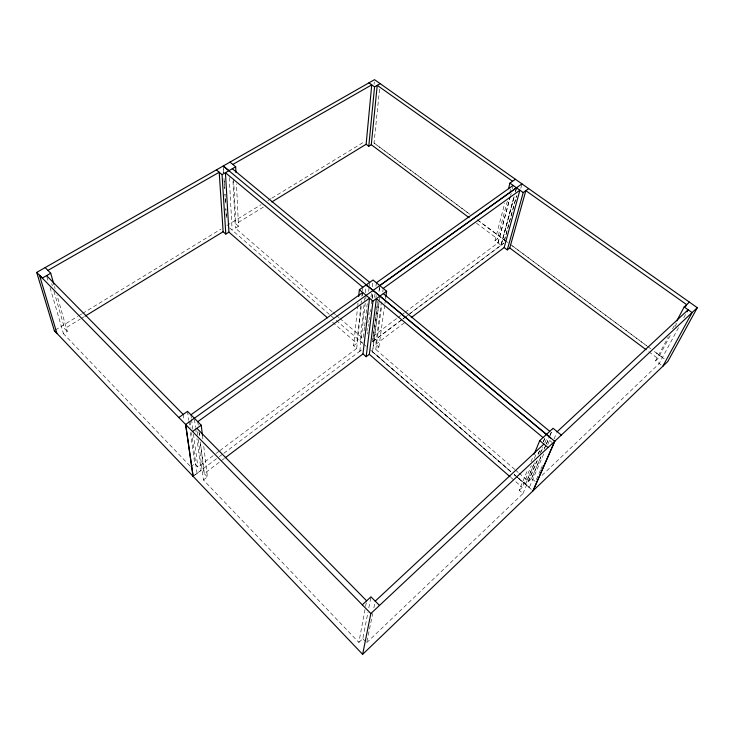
<?xml version="1.0" encoding="UTF-8"?>
<svg xmlns="http://www.w3.org/2000/svg" width="734" height="734" viewBox="0 0 734 734"><rect width="100%" height="100%" fill="white"/><g stroke="black" fill="none" stroke-linecap="round" stroke-linejoin="round"><path stroke-width="0.55" stroke-dasharray="3.67 2.75" d="M374.101 84.153L374.322 81.905M379.561 89.227L374.01 143.038L469.971 214.411M219.934 450.593L356.687 348.439L353.595 345.732L357.651 306.509M357.761 305.39L357.99 303.151M353.595 345.732L356.807 343.347L361.027 304.078M361.082 303.004L361.385 300.72M361.807 296.279L362.357 291.737M362.403 290.664L362.77 287.297M356.687 348.439L361.275 305.913M362.376 295.857L362.724 292.49M364.036 304.995L360.036 340.943L362.385 342.971M364.55 300.518L364.78 298.261M365.422 292.655L366.284 284.783M359.816 351.173L365.22 303.307M365.761 298.775L366.119 295.334M364.514 327.318L363.211 338.558L339.897 318.418M364.642 326.199L367.239 303.72M368.661 291.352L369.184 286.866M369.312 285.737L369.707 282.37M366.982 330.63L367.248 328.382M367.918 322.758L368.193 320.51M368.863 314.886L369.129 312.638M371.009 296.885L371.413 293.508M372.221 286.765L373.028 280.012M367.706 334.135L367.945 331.869M368.624 326.281L368.89 324.043M369.468 319.593L369.798 317.253M370.413 311.757L370.716 309.445M371.358 303.922L371.863 299.426M372.037 298.334L373.019 290.425M372.166 298.288L372.844 292.692M374.56 297.371L374.982 294.004M375.955 286.141L376.368 282.773M375.946 297.738L376.23 295.508M401.782 319.804L372.624 341.686L374.267 328.153M374.404 327.034L377.579 302.371M379.46 287.801L378.882 292.288L379.781 285.581M372.624 341.686L377.79 301.307M510.699 471.678L372.514 351.907L379.212 300.619M379.359 299.509L379.799 296.16L379.46 299.435M378.882 303.894L372.514 351.907M514.763 469.439L375.799 349.421L378.891 347.081L375.753 344.384L381.441 301.867M382.79 291.793L383.084 289.554M375.799 349.421L381.652 305.894M378.891 347.081L384.772 304.628M384.919 303.518L385.387 300.16M385.543 299.05L385.855 296.811M198.308 439.574L203.437 479.981L358.853 642.424L365.376 607.569M365.587 606.44L366.633 600.816M358.853 642.424L362.816 638.663L367.963 612.229M368.817 607.825L370.753 597.916M366.927 641.571L372.698 613.486M373.845 607.871L375.23 601.128M514.185 196.666L501.102 245.266L494.973 240.679L504.772 203.052M494.973 240.679L497.459 238.834L507.359 201.199M509.974 191.235L510.552 189.014M405.214 312.17L497.946 242.908L510.24 196.473M498.019 242.963L510.341 196.538M510.616 195.418L511.213 193.225M512.369 188.785L513.268 185.482M501.01 245.202L514.094 196.602L501.038 245.22M516.47 187.757L515.286 192.18L515.91 189.996M515.378 192.244L516.571 187.831M372.56 341.631L503.524 243.358L516.534 195.868M504.276 241.119L516.589 195.822M520.782 188.363L521.993 183.94M366.688 642.69L522.966 493.569L519.186 490.275L527.939 469.145M530.994 461.75L533.187 456.465M519.186 490.275L522.259 487.358L531.343 465.576M534.37 458.319L536.536 453.135M514.149 474.669L525.379 484.403L534.554 462.567M538.05 454.254L539.802 450.098M543.298 441.776L544.61 438.657M525.452 484.33L535.141 461.383M538.132 454.181L539.958 449.951M543.38 441.703L544.766 438.51M522.966 493.569L536.765 460.934M539.885 453.557L542.554 447.245M519.076 473.173L528.572 481.366L537.398 460.53M540.93 452.19L542.701 448.024M544.903 442.813L547.114 437.602M531.599 478.495L541.408 455.52M544.527 448.208L545.867 445.07M546.307 444.024L549.427 436.712M549.876 435.666L552.546 429.399M528.572 481.366L531.673 478.43L541.041 456.493M544.16 449.18L545.94 444.997M546.39 443.951L549.509 436.638M549.949 435.592L551.739 431.418M543.701 453.979L529.297 487.523M547.747 444.547L550.592 437.849M540.426 470.21L535.444 481.669L531.673 478.43M540.885 469.173L543.151 463.961M554.032 438.978L556.748 432.73M661.04 364.899L655.6 360.834L668.298 336.888M672.537 328.905L675.711 322.923M655.6 360.834L657.976 358.568L670.197 335.603M674.986 326.612L677.638 321.62M678.5 327.694L659.178 363.587L541.215 476.155M683.804 317.785L685.996 313.757M203.437 479.981L207.428 476.962L203.657 445.455M512.46 245.945L646.773 345.852L510.148 244.229M224.283 458.484L204.208 473.614L207.428 476.962M375.753 344.384L405.81 321.721M193.07 476.302L218.383 457.31M219.31 456.64L222.943 453.887M223.87 453.217L361.412 349.999M194.703 475.155L201.088 470.366L196.951 438.602M359.862 351.21L361.44 350.026M402.691 319.116L405.425 317.07M406.333 316.382L409.067 314.336M409.976 313.647L503.671 243.33M373.083 336.181L396.956 318.345M397.874 317.657L400.626 315.602M401.544 314.914L404.296 312.858M190.455 432.537L194.758 463.778L197.905 467.053L215.337 454.025M216.255 453.337L219.007 451.282M190.767 466.741L194.758 463.778M189.978 465.916L63.491 333.713L67.299 331.373L56.977 295.178M332.117 311.702L235.385 228.164L238.504 226.246L236.476 183.922M374.065 143.011L469.384 213.906M67.299 331.373L64.675 328.63L80.336 319.051M81.318 318.455L84.254 316.657M238.504 226.246L235.834 223.953L265.983 205.52M55.298 330.034L77.712 316.382M78.694 315.785L81.612 314.005M82.584 313.409L221.007 229.1M226.87 225.531L261.13 204.658M267.974 200.492L270.91 198.703M271.892 198.107L364.871 141.469M477.632 220.044L504.212 239.807M505.13 240.495L507.882 242.532M647.7 346.531L650.452 348.577L647.691 346.531M477.284 219.851L506.249 241.394M476.43 223.145L497.459 238.834M648.828 351.751L657.976 358.568M549.546 440.354L552.023 442.409M332.979 312.455L335.576 314.684M336.438 315.437L339.025 317.675M515.626 470.191L518.213 472.421M516.02 476.027L514.295 474.531L517.699 477.577M516.892 476.779L531.563 489.486M229.485 227.834L362.789 343.374M363.651 344.127L366.248 346.375M518.562 478.329L533.003 490.844M332.612 322.299L356.807 343.347M511.029 477.586L522.259 487.358M362.816 638.663L365.917 641.883M197.051 473.311L191.51 432.629M46.884 276.718L48.481 282.205M50.077 287.682L63.491 333.713M51.729 283.572L52.334 285.783M53.94 291.27L64.675 328.63M54.472 286.398L55.096 288.6M183.179 414.426L183.986 419.995M187.528 411.343L188.757 420.27M188.913 421.38L189.528 425.848M189.978 421.325L190.95 428.161M190.877 414.728L191.381 418.187M191.482 419.279L192.895 429.555M193.455 434.051L197.905 467.053M194.473 419.353L195.547 427.326M195.639 428.408L196.418 434.124M197.308 431.711L197.74 435.078M197.804 421.738L198.226 425.124M199.208 433.023L199.492 435.28M200.327 442.051L204.254 473.669L200.281 442.006M199.024 431.849L199.584 436.363M202.446 435.326L203.116 440.951M229.247 177.573L232.146 230.146M233.586 179.325L235.834 223.953M232.99 181.289L235.385 228.164M664.197 358.798L654.132 351.32L664.197 358.807M510.836 471.54L370.266 349.797L510.791 471.595M223.65 172.729L223.237 165.985L223.631 172.738M224.604 188.454L223.989 178.344L224.595 188.464M225.503 203.061L224.953 194.07L225.485 203.07M226.393 217.668L225.843 208.676L226.375 217.677"/><path stroke-width="1.1" d="M271.809 201.951L366.128 144.268L371.743 84.86L232.843 164.444M366.128 144.268L368.78 146.25L374.569 86.869L380.166 83.648M368.78 146.25L371.285 144.708L377.23 85.337L512.589 181.27M358.687 296.426L359.385 289.701L373.028 280.012L386.625 291.224L385.855 296.811M225.2 457.796L362.972 353.926L369.532 298.188L197.758 421.683M362.972 353.926L366.165 356.715L372.991 301.078L386.625 291.224M366.165 356.715L369.321 354.329L376.368 298.637L543.022 437.583M193.115 476.357L185.665 424.491L521.947 183.895L374.533 79.667L36.7 272.406L54.334 330.649L362.633 654.333L370.844 613.551L697.3 307.702L522.012 183.931M508.515 188.666L509.956 183.133L515.396 179.28M411.279 317.602L504.166 247.56L519.901 190.198L383.24 288.434M504.166 247.56L507.267 249.881L523.223 192.556L528.663 188.629M507.267 249.881L509.754 248L525.847 190.666L686.675 304.647L685.611 306.638M534.058 454.355L539.747 440.62L553.069 428.28L561.326 435.088M554.785 441.226L533.003 490.844L554.711 441.299L223.219 165.994L228.907 170.692M676.766 320.923L684.18 306.959L689.4 302.124M687.015 311.812L688.134 309.766L557.198 431.693M662.802 366.303L692.098 312.583L684.18 306.959M697.3 307.702L667.812 361.495L362.633 654.333M375.23 601.128L543.885 444.088M550.592 437.849L366.303 284.801M362.302 604.825L370.964 596.815L379.506 605.449M192.528 431.491L201.235 425.197L187.528 411.343L178.83 417.508M379.744 285.563L516.47 187.757M190.932 414.783L362.734 292.499M376.368 282.773L513.167 185.418M47.912 270.406L219.209 172.251L223.127 231.724L225.797 234.054L228.935 232.127L225.421 172.701L362.835 287.251M85.227 316.06L223.127 231.724M53.848 284.205L50.71 273.241L42.278 278.094L36.709 272.415M225.797 234.054L222.053 174.637L235.687 166.792L230.017 162.113M368.945 82.869L374.569 86.869M509.956 183.133L516.507 187.785M516.571 187.831L523.223 192.556M371.285 144.708L469.118 217.686M509.754 248L646.085 349.696M232.348 168.719L369.707 282.37M383.313 293.618L549.766 431.344M216.392 169.903L222.053 174.637M359.385 289.701L372.991 301.078M539.747 440.62L548.032 447.547M228.935 232.127L327.428 317.794M369.321 354.329L510.167 476.834M45.15 267.58L50.71 273.241M46.563 275.626L183.179 414.426M196.886 428.344L366.633 600.816M370.844 613.551L39.48 275.232L56.931 333.364L54.334 330.649M185.619 424.445L193.07 476.302M201.235 425.197L202.446 435.326M235.66 166.765L235.953 172.508"/></g></svg>
